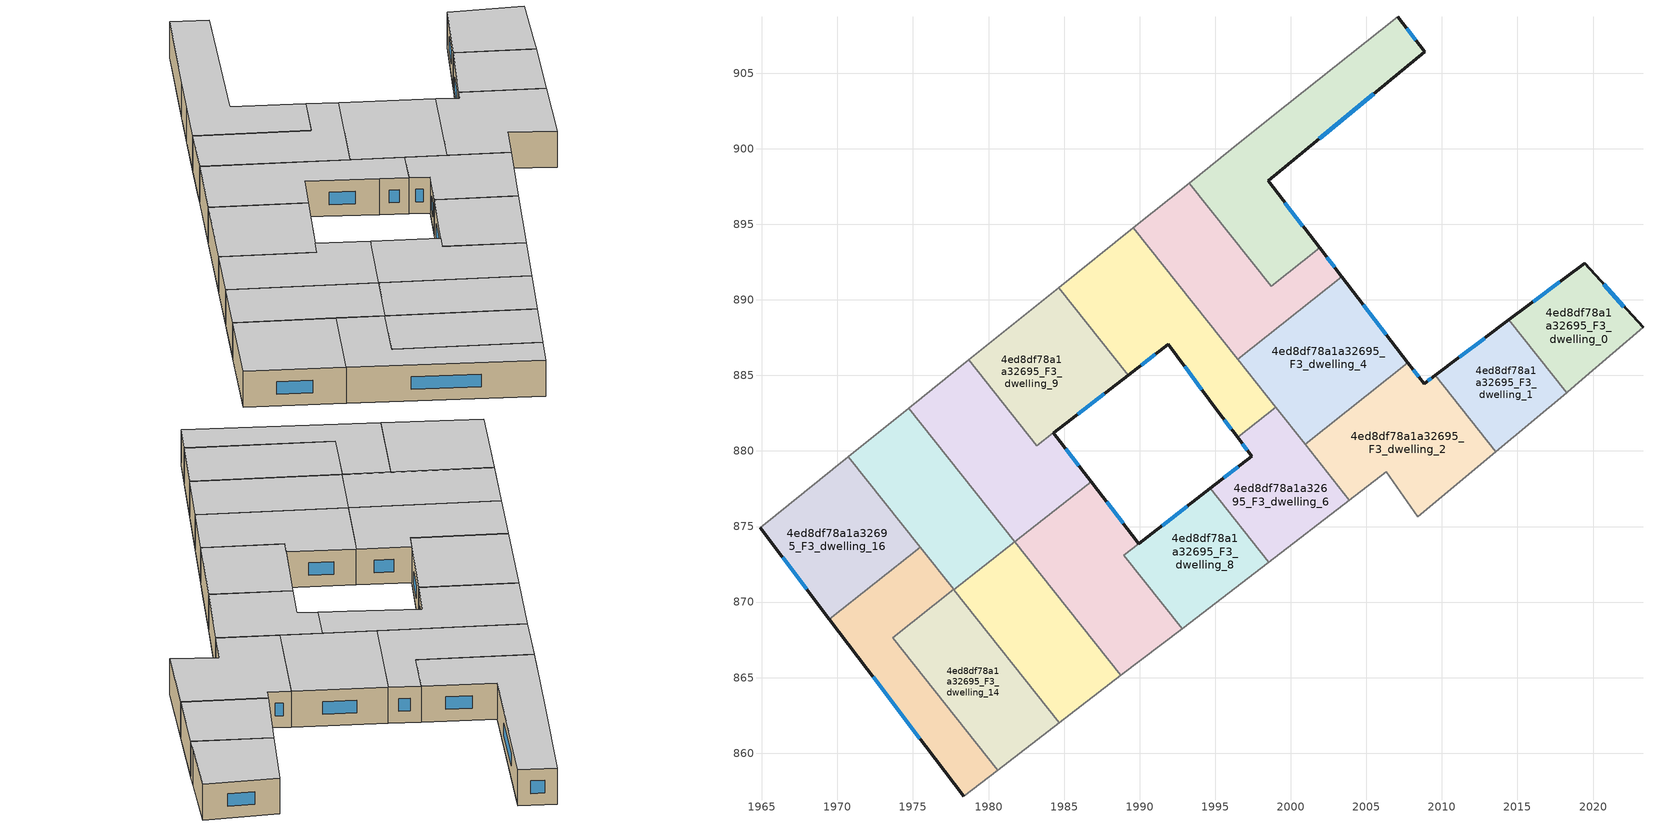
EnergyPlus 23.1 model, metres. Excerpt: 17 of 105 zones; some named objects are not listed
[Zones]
4ed8df78a1a32695_F3_dwelling_0
 floor to 4ed8df78a1a32695_F2_dwelling_0 (EU_floor_Construction): 2019.44,892.42 2023.31,888.17 2019.29,884.73 2018.55,884.12 2014.75,888.91 z9
 floor to 4ed8df78a1a32695_F2_dwelling_1 (EU_floor_Construction): 2014.75,888.91 2018.55,884.12 2018.28,883.89 2018.25,883.86 2014.43,888.67 z9
 wall outside (EU_wall_Construction): 2023.31,888.17 2019.44,892.42 2014.43,888.67 z9:12
 wall adiabatic (EU_wall_Construction): 2018.25,883.86 2018.28,883.89 2019.29,884.73 2023.31,888.17 z9:12
 wall to 4ed8df78a1a32695_F3_dwelling_1 (EU_wall_Construction): 2014.43,888.67 2018.25,883.86 z9:12
 window (EU_Window_Construction): 2022.05,889.55 2020.7,891.04 / 2017.81,891.2 2016.06,889.89 z9.98:11.02
 ceiling to 4ed8df78a1a32695_F4_dwelling_0 (EU_floor_Construction): 2019.29,884.73 2023.31,888.17 2019.44,892.42 2014.43,888.67 2018.25,883.86 2018.28,883.89 z12
4ed8df78a1a32695_F3_dwelling_1
 floor to 4ed8df78a1a32695_F2_dwelling_1 (EU_floor_Construction): 2014.43,888.67 2018.25,883.86 2014.08,880.37 2010.09,885.4 z9
 floor to 4ed8df78a1a32695_F2_dwelling_2 (EU_floor_Construction): 2010.09,885.4 2014.08,880.37 2013.56,879.94 2009.55,885 z9
 wall outside (EU_wall_Construction): 2014.43,888.67 2009.55,885 z9:12
 wall adiabatic (EU_wall_Construction): 2013.56,879.94 2018.25,883.86 z9:12
 wall to 4ed8df78a1a32695_F3_dwelling_2 (EU_wall_Construction): 2009.55,885 2013.56,879.94 z9:12
 window (EU_Window_Construction): 2012.84,887.47 2011.14,886.19 z9.98:11.02
 ceiling to 4ed8df78a1a32695_F4_dwelling_1 (EU_floor_Construction): 2018.25,883.86 2014.43,888.67 2009.55,885 2013.56,879.94 z12
4ed8df78a1a32695_F3_dwelling_10
 floor to 4ed8df78a1a32695_F2_dwelling_11 (EU_floor_Construction): 1984.97,876.54 1992.02,867.65 1988.76,865.15 1981.75,873.98 z9
 floor to 4ed8df78a1a32695_F2_dwelling_9 (EU_floor_Construction): 1989.95,873.87 1988.96,873.1 1992.8,868.25 1992.02,867.65 1984.97,876.54 1985.74,877.15 1986.79,877.97 z9
 wall outside (EU_wall_Construction): 1989.95,873.87 1986.79,877.97 z9:12
 wall to 4ed8df78a1a32695_F3_dwelling_8 (EU_wall_Construction): 1988.95,873.11 1989.95,873.87 / 1992.81,868.25 1988.96,873.1 z9:12
 wall adiabatic (EU_wall_Construction): 1988.76,865.14 1992.81,868.25 z9:12
 wall to 4ed8df78a1a32695_F3_dwelling_12 (EU_wall_Construction): 1981.75,873.98 1988.76,865.14 z9:12
 wall to 4ed8df78a1a32695_F3_dwelling_11 (EU_wall_Construction): 1986.79,877.97 1985.74,877.15 1981.75,873.98 z9:12
 window (EU_Window_Construction): 1988.92,875.21 1987.81,876.64 z9.98:11.02
 ceiling to 4ed8df78a1a32695_F4_dwelling_10 (EU_floor_Construction): 1992.81,868.25 1988.95,873.11 1989.95,873.87 1986.79,877.97 1985.74,877.15 1981.75,873.98 1988.76,865.14 z12
4ed8df78a1a32695_F3_dwelling_11
 floor to 4ed8df78a1a32695_F2_dwelling_12 (EU_floor_Construction): 1977.93,885.41 1984.97,876.54 1981.74,873.98 1974.72,882.83 z9
 floor to 4ed8df78a1a32695_F2_dwelling_10 (EU_floor_Construction): 1978.7,886.03 1982.71,880.98 1981.93,880.36 1977.93,885.41 z9
 floor to 4ed8df78a1a32695_F2_dwelling_9 (EU_floor_Construction): 1984.3,881.2 1986.78,877.97 1985.78,877.18 1984.97,876.54 1981.93,880.36 1982.71,880.98 1983.2,880.36 z9
 wall outside (EU_wall_Construction): 1986.78,877.97 1984.3,881.2 z9:12
 wall adiabatic (EU_wall_Construction): 1978.7,886.03 1974.72,882.83 z9:12
 wall to 4ed8df78a1a32695_F3_dwelling_9 (EU_wall_Construction): 1984.3,881.2 1983.2,880.36 1978.7,886.03 z9:12
 wall to 4ed8df78a1a32695_F3_dwelling_13 (EU_wall_Construction): 1974.72,882.83 1981.73,874 z9:12
 wall to 4ed8df78a1a32695_F3_dwelling_12 (EU_wall_Construction): 1981.73,874 1981.75,873.98 z9:12
 window (EU_Window_Construction): 1985.98,879.02 1985.11,880.15 z9.98:11.02
 ceiling to 4ed8df78a1a32695_F4_dwelling_11 (EU_floor_Construction): 1986.78,877.97 1984.3,881.2 1983.2,880.36 1978.7,886.03 1974.72,882.83 1981.75,873.98 z12
4ed8df78a1a32695_F3_dwelling_12
 floor adiabatic (EU_floor_Construction): 1981.17,873.56 1988.19,864.71 1984.69,862.02 1977.71,870.81 z9; 1981.74,873.98 1981.73,874 1988.76,865.14 1985.73,862.83 1988.19,864.71 1981.17,873.56 1981.19,873.54 z9
 floor to 4ed8df78a1a32695_F2_dwelling_12 (EU_floor_Construction): 1981.73,874 1981.74,873.98 1981.19,873.54 1981.17,873.56 z9
 wall to 4ed8df78a1a32695_F3_dwelling_13 (EU_wall_Construction): 1981.73,874 1977.71,870.81 z9:12
 wall adiabatic (EU_wall_Construction): 1984.69,862.02 1988.76,865.14 z9:12
 wall to 4ed8df78a1a32695_F3_dwelling_14 (EU_wall_Construction): 1977.71,870.81 1984.69,862.02 z9:12
 ceiling to 4ed8df78a1a32695_F4_dwelling_12 (EU_floor_Construction): 1988.76,865.14 1981.73,874 1977.71,870.81 1984.69,862.02 z12
4ed8df78a1a32695_F3_dwelling_13
 floor to 4ed8df78a1a32695_F2_dwelling_14 (EU_floor_Construction): 1974.17,882.39 1981.17,873.56 1977.71,870.82 1970.72,879.62 z9
 floor to 4ed8df78a1a32695_F2_dwelling_12 (EU_floor_Construction): 1974.72,882.83 1981.73,874 1981.17,873.56 1974.17,882.39 z9
 wall adiabatic (EU_wall_Construction): 1974.72,882.83 1970.72,879.62 z9:12
 wall to 4ed8df78a1a32695_F3_dwelling_16 (EU_wall_Construction): 1970.72,879.62 1975.47,873.64 z9:12
 wall to 4ed8df78a1a32695_F3_dwelling_15 (EU_wall_Construction): 1975.47,873.64 1977.69,870.83 z9:12
 wall to 4ed8df78a1a32695_F3_dwelling_14 (EU_wall_Construction): 1977.7,870.83 1977.71,870.81 z9:12
 ceiling to 4ed8df78a1a32695_F4_dwelling_13 (EU_floor_Construction): 1981.73,874 1974.72,882.83 1970.72,879.62 1977.71,870.81 z12
4ed8df78a1a32695_F3_dwelling_14
 floor to 4ed8df78a1a32695_F2_dwelling_15 (EU_floor_Construction): 1977.36,870.57 1984.35,861.76 1980.59,858.89 1973.66,867.63 z9
 floor to 4ed8df78a1a32695_F2_dwelling_13 (EU_floor_Construction): 1977.71,870.82 1984.69,862.02 1984.35,861.76 1977.38,870.55 z9
 floor to 4ed8df78a1a32695_F2_dwelling_14 (EU_floor_Construction): 1977.69,870.83 1977.71,870.82 1977.38,870.55 1977.36,870.57 z9
 wall to 4ed8df78a1a32695_F3_dwelling_15 (EU_wall_Construction): 1977.69,870.83 1973.66,867.63 1980.59,858.89 z9:12
 wall adiabatic (EU_wall_Construction): 1980.59,858.89 1984.69,862.02 z9:12
 ceiling to 4ed8df78a1a32695_F4_dwelling_14 (EU_floor_Construction): 1984.69,862.02 1977.69,870.83 1973.66,867.63 1980.59,858.89 z12
4ed8df78a1a32695_F3_dwelling_15
 floor to 4ed8df78a1a32695_F2_dwelling_16 (EU_floor_Construction): 1977.36,870.57 1973.55,867.54 1980.48,858.8 1978.35,857.16 1969.48,868.87 1975.14,873.36 z9
 floor to 4ed8df78a1a32695_F2_dwelling_15 (EU_floor_Construction): 1977.36,870.57 1973.66,867.63 1980.59,858.89 1980.48,858.8 1973.55,867.54 z9
 floor to 4ed8df78a1a32695_F2_dwelling_17 (EU_floor_Construction): 1975.14,873.36 1969.48,868.87 1972.45,871.24 z9
 floor adiabatic (EU_floor_Construction): 1975.47,873.64 1977.69,870.83 1973.66,867.63 1977.36,870.57 1975.14,873.36 1972.45,871.24 z9
 wall outside (EU_wall_Construction): 1969.47,868.88 1978.35,857.16 z9:12
 wall adiabatic (EU_wall_Construction): 1978.35,857.16 1980.59,858.89 z9:12
 wall to 4ed8df78a1a32695_F3_dwelling_16 (EU_wall_Construction): 1975.47,873.64 1969.47,868.88 z9:12
 window (EU_Window_Construction): 1972.36,865.07 1975.46,860.97 z9.98:11.02
 ceiling to 4ed8df78a1a32695_F4_dwelling_15 (EU_floor_Construction): 1980.59,858.89 1973.66,867.63 1977.69,870.83 1975.47,873.64 1969.47,868.88 1978.35,857.16 z12
4ed8df78a1a32695_F3_dwelling_16
 floor to 4ed8df78a1a32695_F2_dwelling_17 (EU_floor_Construction): 1970.39,879.36 1975.14,873.37 1969.47,868.88 1964.88,874.93 z9
 floor adiabatic (EU_floor_Construction): 1970.72,879.62 1975.47,873.64 1975.14,873.37 1970.39,879.36 z9
 wall outside (EU_wall_Construction): 1964.88,874.93 1969.47,868.88 z9:12
 wall adiabatic (EU_wall_Construction): 1970.72,879.62 1964.88,874.93 z9:12
 window (EU_Window_Construction): 1966.37,872.96 1967.98,870.85 z9.98:11.02
 ceiling to 4ed8df78a1a32695_F4_dwelling_16 (EU_floor_Construction): 1975.47,873.64 1970.72,879.62 1964.88,874.93 1969.47,868.88 z12
4ed8df78a1a32695_F3_dwelling_2
 floor to 4ed8df78a1a32695_F2_dwelling_2 (EU_floor_Construction): 2009.55,885 2013.56,879.94 2008.42,875.63 2006.32,878.61 2004.55,877.25 2001.93,880.55 2008.07,885.42 2008.82,884.45 z9
 floor to 4ed8df78a1a32695_F2_dwelling_4 (EU_floor_Construction): 2007.75,885.84 2008.07,885.42 2001.93,880.55 2001.61,880.96 z9
 floor to 4ed8df78a1a32695_F2_dwelling_6 (EU_floor_Construction): 2001.61,880.96 2004.55,877.25 2003.88,876.75 2000.95,880.44 z9
 wall outside (EU_wall_Construction): 2009.55,885 2008.82,884.45 2007.75,885.84 z9:12
 wall adiabatic (EU_wall_Construction): 2003.88,876.75 2006.32,878.61 2008.42,875.63 2013.56,879.94 z9:12
 wall to 4ed8df78a1a32695_F3_dwelling_4 (EU_wall_Construction): 2007.75,885.84 2000.95,880.44 z9:12
 wall to 4ed8df78a1a32695_F3_dwelling_6 (EU_wall_Construction): 2000.95,880.44 2003.88,876.75 z9:12
 window (EU_Window_Construction): 2008.47,884.9 2008.1,885.39 / 2009.31,884.82 2009.06,884.63 z9.98:11.02
 ceiling to 4ed8df78a1a32695_F4_dwelling_2 (EU_floor_Construction): 2013.56,879.94 2009.55,885 2008.82,884.45 2007.75,885.84 2000.95,880.44 2003.88,876.75 2006.32,878.61 2008.42,875.63 z12
4ed8df78a1a32695_F3_dwelling_3
 floor to 4ed8df78a1a32695_F2_dwelling_3 (EU_floor_Construction): 2007.08,908.72 2008.87,906.42 1998.5,897.88 2001.9,893.45 1993.65,898.03 1996.77,900.53 1999.72,902.88 z9
 floor to 4ed8df78a1a32695_F2_dwelling_5 (EU_floor_Construction): 2001.9,893.45 2001.91,893.44 1998.7,890.89 1993.28,897.73 1993.65,898.03 z9
 wall outside (EU_wall_Construction): 2001.91,893.44 1998.5,897.88 2008.87,906.42 2007.08,908.72 z9:12
 wall to 4ed8df78a1a32695_F3_dwelling_5 (EU_wall_Construction): 1993.28,897.73 1998.7,890.89 2001.91,893.44 z9:12
 wall adiabatic (EU_wall_Construction): 2007.08,908.72 1999.72,902.88 1996.77,900.53 1993.28,897.73 z9:12
 window (EU_Window_Construction): 2000.8,894.89 1999.61,896.44 / 2008.28,907.17 2007.66,907.97 / 2001.87,900.66 2005.49,903.64 z9.98:11.02
 ceiling to 4ed8df78a1a32695_F4_dwelling_3 (EU_floor_Construction): 2001.91,893.44 1998.5,897.88 2008.87,906.42 2007.08,908.72 1999.72,902.88 1996.77,900.53 1993.28,897.73 1998.7,890.89 z12
4ed8df78a1a32695_F3_dwelling_4
 floor to 4ed8df78a1a32695_F2_dwelling_5 (EU_floor_Construction): 2003.39,891.52 2003.51,891.36 1997.28,886.42 1997.15,886.57 z9
 floor to 4ed8df78a1a32695_F2_dwelling_6 (EU_floor_Construction): 2000.77,882.02 2001.61,880.96 2000.95,880.44 2000.11,881.5 z9
 floor to 4ed8df78a1a32695_F2_dwelling_7 (EU_floor_Construction): 1997.15,886.57 2000.77,882.02 2000.11,881.5 1996.5,886.05 z9
 floor adiabatic (EU_floor_Construction): 2003.51,891.36 2007.75,885.84 2001.61,880.96 1997.15,886.57 1997.28,886.42 z9
 wall outside (EU_wall_Construction): 2007.75,885.84 2003.39,891.52 z9:12
 wall to 4ed8df78a1a32695_F3_dwelling_5 (EU_wall_Construction): 2003.39,891.52 1996.5,886.05 z9:12
 wall to 4ed8df78a1a32695_F3_dwelling_7 (EU_wall_Construction): 1996.5,886.05 1999,882.89 z9:12
 wall to 4ed8df78a1a32695_F3_dwelling_6 (EU_wall_Construction): 1999,882.89 2000.95,880.44 z9:12
 window (EU_Window_Construction): 2006.33,887.69 2004.81,889.67 z9.98:11.02
 ceiling to 4ed8df78a1a32695_F4_dwelling_4 (EU_floor_Construction): 2007.75,885.84 2003.39,891.52 1996.5,886.05 2000.95,880.44 z12
4ed8df78a1a32695_F3_dwelling_5
 floor to 4ed8df78a1a32695_F2_dwelling_5 (EU_floor_Construction): 2001.91,893.44 2003.39,891.52 1997.15,886.57 1990.24,895.29 1993.28,897.73 1998.7,890.89 z9
 floor to 4ed8df78a1a32695_F2_dwelling_7 (EU_floor_Construction): 1990.24,895.29 1997.15,886.57 1996.5,886.05 1989.59,894.77 z9
 wall outside (EU_wall_Construction): 2003.39,891.52 2001.91,893.44 z9:12
 wall adiabatic (EU_wall_Construction): 1993.28,897.73 1989.58,894.77 z9:12
 wall to 4ed8df78a1a32695_F3_dwelling_7 (EU_wall_Construction): 1989.58,894.77 1996.5,886.05 z9:12
 window (EU_Window_Construction): 2002.91,892.14 2002.39,892.82 z9.98:11.02
 ceiling to 4ed8df78a1a32695_F4_dwelling_5 (EU_floor_Construction): 2003.39,891.52 2001.91,893.44 1998.7,890.89 1993.28,897.73 1989.58,894.77 1996.5,886.05 z12
4ed8df78a1a32695_F3_dwelling_6
 floor to 4ed8df78a1a32695_F2_dwelling_6 (EU_floor_Construction): 2000.11,881.5 2003.88,876.75 1998.54,872.65 1994.68,877.52 1997.43,879.64 1997.56,879.47 z9
 floor to 4ed8df78a1a32695_F2_dwelling_7 (EU_floor_Construction): 1999,882.89 2000.11,881.5 1997.56,879.47 1996.48,880.89 z9
 wall outside (EU_wall_Construction): 1996.48,880.89 1997.43,879.64 1994.68,877.52 z9:12
 wall to 4ed8df78a1a32695_F3_dwelling_7 (EU_wall_Construction): 1999,882.89 1996.48,880.89 z9:12
 wall adiabatic (EU_wall_Construction): 1998.54,872.65 2003.88,876.75 z9:12
 wall to 4ed8df78a1a32695_F3_dwelling_8 (EU_wall_Construction): 1994.68,877.52 1998.54,872.65 z9:12
 window (EU_Window_Construction): 1996.79,880.49 1997.12,880.05 / 1996.53,878.95 1995.57,878.21 z9.98:11.02
 ceiling to 4ed8df78a1a32695_F4_dwelling_6 (EU_floor_Construction): 2003.88,876.75 1999,882.89 1996.48,880.89 1997.43,879.64 1994.68,877.52 1998.54,872.65 z12
4ed8df78a1a32695_F3_dwelling_7
 floor to 4ed8df78a1a32695_F2_dwelling_7 (EU_floor_Construction): 1989.59,894.77 1999,882.89 1996.48,880.89 1995.18,882.61 1991.91,887.05 1991.66,886.86 1987.02,892.71 z9
 floor to 4ed8df78a1a32695_F2_dwelling_8 (EU_floor_Construction): 1987.02,892.71 1991.66,886.86 1989.25,885.01 1984.66,890.81 z9
 wall outside (EU_wall_Construction): 1989.25,885.01 1991.91,887.05 1995.18,882.61 1996.48,880.89 z9:12
 wall to 4ed8df78a1a32695_F3_dwelling_9 (EU_wall_Construction): 1984.66,890.81 1989.25,885.01 z9:12
 wall adiabatic (EU_wall_Construction): 1989.58,894.77 1984.66,890.81 z9:12
 window (EU_Window_Construction): 1995.6,882.05 1996.06,881.45 / 1992.97,885.61 1994.11,884.06 / 1990.12,885.68 1991.04,886.39 z9.98:11.02
 ceiling to 4ed8df78a1a32695_F4_dwelling_7 (EU_floor_Construction): 1999,882.89 1989.58,894.77 1984.66,890.81 1989.25,885.01 1991.91,887.05 1995.18,882.61 1996.48,880.89 z12
4ed8df78a1a32695_F3_dwelling_8
 floor to 4ed8df78a1a32695_F2_dwelling_9 (EU_floor_Construction): 1990.12,874 1993.98,869.15 1992.8,868.25 1988.96,873.1 z9
 floor to 4ed8df78a1a32695_F2_dwelling_6 (EU_floor_Construction): 1994.68,877.52 1998.54,872.65 1993.98,869.15 1990.12,874 z9
 wall outside (EU_wall_Construction): 1994.68,877.52 1989.95,873.88 z9:12
 wall adiabatic (EU_wall_Construction): 1992.81,868.25 1998.54,872.65 z9:12
 window (EU_Window_Construction): 1993.14,876.34 1991.49,875.06 z9.98:11.02
 ceiling to 4ed8df78a1a32695_F4_dwelling_8 (EU_floor_Construction): 1998.54,872.65 1994.68,877.52 1988.96,873.1 1992.81,868.25 z12
4ed8df78a1a32695_F3_dwelling_9
 floor to 4ed8df78a1a32695_F2_dwelling_10 (EU_floor_Construction): 1983,889.48 1987.57,883.72 1984.3,881.2 1983.8,881.84 1982.71,880.98 1978.7,886.03 z9
 floor to 4ed8df78a1a32695_F2_dwelling_9 (EU_floor_Construction): 1983.8,881.84 1984.3,881.2 1983.2,880.36 1982.71,880.98 z9
 floor to 4ed8df78a1a32695_F2_dwelling_8 (EU_floor_Construction): 1984.66,890.81 1989.25,885.01 1987.57,883.72 1983,889.48 z9
 wall outside (EU_wall_Construction): 1984.3,881.21 1989.25,885.01 z9:12
 wall adiabatic (EU_wall_Construction): 1984.66,890.81 1978.7,886.03 z9:12
 window (EU_Window_Construction): 1985.91,882.44 1987.64,883.77 z9.98:11.02
 ceiling to 4ed8df78a1a32695_F4_dwelling_9 (EU_floor_Construction): 1989.25,885.01 1984.66,890.81 1978.7,886.03 1983.2,880.36 z12
[Building]
EU S2 Campaign: North Axis=0; Terrain=City; Solar Distribution=FullExterior
[Site:Location]
Bologna: Latitude=44.5; Longitude=11.25; Time Zone=1; Elevation=37
[SizingPeriod:WeatherFileDays]
AnnualSizingPeriod: Begin Month=1; Begin Day of Month=1; End Month=12; End Day of Month=31; Day of Week for Start Day=Monday; Use Weather File Daylight Saving Period=No; Use Weather File Rain and Snow Indicators=No
[MATERIAL]
EU_InternalMass_Material: Roughness=MediumRough; Thickness=0.1; Conductivity=1; Density=1800; Specific Heat=900; Thermal Absorptance=0.9; Solar Absorptance=0.7; Visible Absorptance=0.7
[MATERIAL:NOMASS] Roughness=MediumRough; Thermal Absorptance=0.9; Solar Absorptance=0.7; Visible Absorptance=0.7
Name | Thermal Resistance
EU_wall_NoMass | 0.905828
EU_floor_NoMass | 0.67114
[WINDOWMATERIAL:SIMPLEGLAZINGSYSTEM]
EU_Window_SimpleGlazing: UFactor=4.52486; Solar Heat Gain Coefficient=0.85; Visible Transmittance=0.85
[CONSTRUCTION]
EU_wall_Construction: EU_wall_NoMass
EU_floor_Construction: EU_floor_NoMass
EU_Window_Construction: EU_Window_SimpleGlazing
EU_InternalMass_Construction: EU_InternalMass_Material
[ZONE] Type=1; Multiplier=1; Ceiling Height=autocalculate; Floor Area=autocalculate; Part of Total Floor Area=Yes
Name | Volume
4ed8df78a1a32695_F3_dwelling_0 | 114.945
4ed8df78a1a32695_F3_dwelling_1 | 115.31
4ed8df78a1a32695_F3_dwelling_10 | 193.274
4ed8df78a1a32695_F3_dwelling_11 | 189.855
4ed8df78a1a32695_F3_dwelling_12 | 173.27
4ed8df78a1a32695_F3_dwelling_13 | 173.275
4ed8df78a1a32695_F3_dwelling_14 | 173.249
4ed8df78a1a32695_F3_dwelling_15 | 173.238
4ed8df78a1a32695_F3_dwelling_16 | 173.248
4ed8df78a1a32695_F3_dwelling_2 | 202.301
4ed8df78a1a32695_F3_dwelling_3 | 231.37
4ed8df78a1a32695_F3_dwelling_4 | 187.78
4ed8df78a1a32695_F3_dwelling_5 | 187.79
4ed8df78a1a32695_F3_dwelling_6 | 141.189
4ed8df78a1a32695_F3_dwelling_7 | 212.919
4ed8df78a1a32695_F3_dwelling_8 | 134.591
4ed8df78a1a32695_F3_dwelling_9 | 167.667
[INTERNALMASS] Construction=EU_InternalMass_Construction
Name | Zone or ZoneList | Surface Area
4ed8df78a1a32695_F3_dwelling_0_EU_InternalMass | 4ed8df78a1a32695_F3_dwelling_0 | 38.3157
4ed8df78a1a32695_F3_dwelling_1_EU_InternalMass | 4ed8df78a1a32695_F3_dwelling_1 | 38.4349
4ed8df78a1a32695_F3_dwelling_2_EU_InternalMass | 4ed8df78a1a32695_F3_dwelling_2 | 67.4326
4ed8df78a1a32695_F3_dwelling_3_EU_InternalMass | 4ed8df78a1a32695_F3_dwelling_3 | 77.1217
4ed8df78a1a32695_F3_dwelling_4_EU_InternalMass | 4ed8df78a1a32695_F3_dwelling_4 | 62.5946
4ed8df78a1a32695_F3_dwelling_5_EU_InternalMass | 4ed8df78a1a32695_F3_dwelling_5 | 62.5959
4ed8df78a1a32695_F3_dwelling_6_EU_InternalMass | 4ed8df78a1a32695_F3_dwelling_6 | 47.0641
4ed8df78a1a32695_F3_dwelling_7_EU_InternalMass | 4ed8df78a1a32695_F3_dwelling_7 | 70.9718
4ed8df78a1a32695_F3_dwelling_8_EU_InternalMass | 4ed8df78a1a32695_F3_dwelling_8 | 44.881
4ed8df78a1a32695_F3_dwelling_9_EU_InternalMass | 4ed8df78a1a32695_F3_dwelling_9 | 55.8811
4ed8df78a1a32695_F3_dwelling_10_EU_InternalMass | 4ed8df78a1a32695_F3_dwelling_10 | 64.4284
4ed8df78a1a32695_F3_dwelling_11_EU_InternalMass | 4ed8df78a1a32695_F3_dwelling_11 | 63.286
4ed8df78a1a32695_F3_dwelling_12_EU_InternalMass | 4ed8df78a1a32695_F3_dwelling_12 | 57.7566
4ed8df78a1a32695_F3_dwelling_13_EU_InternalMass | 4ed8df78a1a32695_F3_dwelling_13 | 57.76
4ed8df78a1a32695_F3_dwelling_14_EU_InternalMass | 4ed8df78a1a32695_F3_dwelling_14 | 57.7485
4ed8df78a1a32695_F3_dwelling_15_EU_InternalMass | 4ed8df78a1a32695_F3_dwelling_15 | 57.7457
4ed8df78a1a32695_F3_dwelling_16_EU_InternalMass | 4ed8df78a1a32695_F3_dwelling_16 | 57.7512
[OTHEREQUIPMENT] Fuel Type=Electricity; Design Level Calculation Method=Watts/Area; Power per Zone Floor Area=1; Fraction Latent=0; Fraction Radiant=0; Fraction Lost=0; Carbon Dioxide Generation Rate=0; EndUse Subcategory=EU_Step8_InternalGains
Name | Zone or ZoneList or Space or SpaceList | Schedule
EU_Step8_InternalGain_4ed8df78a1a32695_F3_dwelling_0_f000 | 4ed8df78a1a32695_F3_dwelling_0 | EU_Step8_GainSchedule_4ed8df78a1a32695_F3_dwelling_0_f000
EU_Step8_InternalGain_4ed8df78a1a32695_F3_dwelling_1_f000 | 4ed8df78a1a32695_F3_dwelling_1 | EU_Step8_GainSchedule_4ed8df78a1a32695_F3_dwelling_1_f000
EU_Step8_InternalGain_4ed8df78a1a32695_F3_dwelling_2_f000 | 4ed8df78a1a32695_F3_dwelling_2 | EU_Step8_GainSchedule_4ed8df78a1a32695_F3_dwelling_2_f000
EU_Step8_InternalGain_4ed8df78a1a32695_F3_dwelling_3_f000 | 4ed8df78a1a32695_F3_dwelling_3 | EU_Step8_GainSchedule_4ed8df78a1a32695_F3_dwelling_3_f000
EU_Step8_InternalGain_4ed8df78a1a32695_F3_dwelling_4_f000 | 4ed8df78a1a32695_F3_dwelling_4 | EU_Step8_GainSchedule_4ed8df78a1a32695_F3_dwelling_4_f000
EU_Step8_InternalGain_4ed8df78a1a32695_F3_dwelling_5_f000 | 4ed8df78a1a32695_F3_dwelling_5 | EU_Step8_GainSchedule_4ed8df78a1a32695_F3_dwelling_5_f000
EU_Step8_InternalGain_4ed8df78a1a32695_F3_dwelling_6_f000 | 4ed8df78a1a32695_F3_dwelling_6 | EU_Step8_GainSchedule_4ed8df78a1a32695_F3_dwelling_6_f000
EU_Step8_InternalGain_4ed8df78a1a32695_F3_dwelling_7_f000 | 4ed8df78a1a32695_F3_dwelling_7 | EU_Step8_GainSchedule_4ed8df78a1a32695_F3_dwelling_7_f000
EU_Step8_InternalGain_4ed8df78a1a32695_F3_dwelling_8_f000 | 4ed8df78a1a32695_F3_dwelling_8 | EU_Step8_GainSchedule_4ed8df78a1a32695_F3_dwelling_8_f000
EU_Step8_InternalGain_4ed8df78a1a32695_F3_dwelling_9_f000 | 4ed8df78a1a32695_F3_dwelling_9 | EU_Step8_GainSchedule_4ed8df78a1a32695_F3_dwelling_9_f000
EU_Step8_InternalGain_4ed8df78a1a32695_F3_dwelling_10_f000 | 4ed8df78a1a32695_F3_dwelling_10 | EU_Step8_GainSchedule_4ed8df78a1a32695_F3_dwelling_10_f000
EU_Step8_InternalGain_4ed8df78a1a32695_F3_dwelling_11_f000 | 4ed8df78a1a32695_F3_dwelling_11 | EU_Step8_GainSchedule_4ed8df78a1a32695_F3_dwelling_11_f000
EU_Step8_InternalGain_4ed8df78a1a32695_F3_dwelling_12_f000 | 4ed8df78a1a32695_F3_dwelling_12 | EU_Step8_GainSchedule_4ed8df78a1a32695_F3_dwelling_12_f000
EU_Step8_InternalGain_4ed8df78a1a32695_F3_dwelling_13_f000 | 4ed8df78a1a32695_F3_dwelling_13 | EU_Step8_GainSchedule_4ed8df78a1a32695_F3_dwelling_13_f000
EU_Step8_InternalGain_4ed8df78a1a32695_F3_dwelling_14_f000 | 4ed8df78a1a32695_F3_dwelling_14 | EU_Step8_GainSchedule_4ed8df78a1a32695_F3_dwelling_14_f000
EU_Step8_InternalGain_4ed8df78a1a32695_F3_dwelling_15_f000 | 4ed8df78a1a32695_F3_dwelling_15 | EU_Step8_GainSchedule_4ed8df78a1a32695_F3_dwelling_15_f000
EU_Step8_InternalGain_4ed8df78a1a32695_F3_dwelling_16_f000 | 4ed8df78a1a32695_F3_dwelling_16 | EU_Step8_GainSchedule_4ed8df78a1a32695_F3_dwelling_16_f000
[ZONEVENTILATION:DESIGNFLOWRATE] Schedule=EU_AlwaysOn; Design Flow Rate Calculation Method=AirChanges/Hour; Air Changes per Hour=0.73129; Ventilation Type=Natural; Fan Pressure Rise=0; Fan Total Efficiency=1; Constant Term Coefficient=1; Temperature Term Coefficient=0; Velocity Term Coefficient=0; Velocity Squared Term Coefficient=0; Minimum Indoor Temperature=-100; Maximum Indoor Temperature=100; Delta Temperature=-100; Minimum Outdoor Temperature=-100; Maximum Outdoor Temperature=100; Maximum Wind Speed=40
Name | Zone or ZoneList or Space or SpaceList
EU_ConstantAir_4ed8df78a1a32695_F3_dwelling_0 | 4ed8df78a1a32695_F3_dwelling_0
EU_ConstantAir_4ed8df78a1a32695_F3_dwelling_1 | 4ed8df78a1a32695_F3_dwelling_1
EU_ConstantAir_4ed8df78a1a32695_F3_dwelling_2 | 4ed8df78a1a32695_F3_dwelling_2
EU_ConstantAir_4ed8df78a1a32695_F3_dwelling_3 | 4ed8df78a1a32695_F3_dwelling_3
EU_ConstantAir_4ed8df78a1a32695_F3_dwelling_4 | 4ed8df78a1a32695_F3_dwelling_4
EU_ConstantAir_4ed8df78a1a32695_F3_dwelling_5 | 4ed8df78a1a32695_F3_dwelling_5
EU_ConstantAir_4ed8df78a1a32695_F3_dwelling_6 | 4ed8df78a1a32695_F3_dwelling_6
EU_ConstantAir_4ed8df78a1a32695_F3_dwelling_7 | 4ed8df78a1a32695_F3_dwelling_7
EU_ConstantAir_4ed8df78a1a32695_F3_dwelling_8 | 4ed8df78a1a32695_F3_dwelling_8
EU_ConstantAir_4ed8df78a1a32695_F3_dwelling_9 | 4ed8df78a1a32695_F3_dwelling_9
EU_ConstantAir_4ed8df78a1a32695_F3_dwelling_10 | 4ed8df78a1a32695_F3_dwelling_10
EU_ConstantAir_4ed8df78a1a32695_F3_dwelling_11 | 4ed8df78a1a32695_F3_dwelling_11
EU_ConstantAir_4ed8df78a1a32695_F3_dwelling_12 | 4ed8df78a1a32695_F3_dwelling_12
EU_ConstantAir_4ed8df78a1a32695_F3_dwelling_13 | 4ed8df78a1a32695_F3_dwelling_13
EU_ConstantAir_4ed8df78a1a32695_F3_dwelling_14 | 4ed8df78a1a32695_F3_dwelling_14
EU_ConstantAir_4ed8df78a1a32695_F3_dwelling_15 | 4ed8df78a1a32695_F3_dwelling_15
EU_ConstantAir_4ed8df78a1a32695_F3_dwelling_16 | 4ed8df78a1a32695_F3_dwelling_16
[HVACTEMPLATE:ZONE:IDEALLOADSAIRSYSTEM] System Availability Schedule=EU_AlwaysOn; Maximum Heating Supply Air Temperature=50; Minimum Cooling Supply Air Temperature=13; Maximum Heating Supply Air Humidity Ratio=0.0156; Minimum Cooling Supply Air Humidity Ratio=0.0077; Heating Limit=NoLimit; Cooling Limit=NoLimit; Heating Availability Schedule=EU_AlwaysOn; Cooling Availability Schedule=EU_CoolingOff; Dehumidification Control Type=ConstantSensibleHeatRatio; Cooling Sensible Heat Ratio=0.7; Dehumidification Setpoint=60; Humidification Control Type=None; Humidification Setpoint=30; Outdoor Air Method=None; Outdoor Air Flow Rate per Person=0.00944; Outdoor Air Flow Rate per Zone Floor Area=0; Outdoor Air Flow Rate per Zone=0; Demand Controlled Ventilation Type=None; Outdoor Air Economizer Type=NoEconomizer; Heat Recovery Type=None; Sensible Heat Recovery Effectiveness=0.7; Latent Heat Recovery Effectiveness=0.65
Name | Template Thermostat
4ed8df78a1a32695_F3_dwelling_0 | EU_HeatOnly_4ed8df78a1a32695_F3_dwelling_0
4ed8df78a1a32695_F3_dwelling_1 | EU_HeatOnly_4ed8df78a1a32695_F3_dwelling_1
4ed8df78a1a32695_F3_dwelling_2 | EU_HeatOnly_4ed8df78a1a32695_F3_dwelling_2
4ed8df78a1a32695_F3_dwelling_3 | EU_HeatOnly_4ed8df78a1a32695_F3_dwelling_3
4ed8df78a1a32695_F3_dwelling_4 | EU_HeatOnly_4ed8df78a1a32695_F3_dwelling_4
4ed8df78a1a32695_F3_dwelling_5 | EU_HeatOnly_4ed8df78a1a32695_F3_dwelling_5
4ed8df78a1a32695_F3_dwelling_6 | EU_HeatOnly_4ed8df78a1a32695_F3_dwelling_6
4ed8df78a1a32695_F3_dwelling_7 | EU_HeatOnly_4ed8df78a1a32695_F3_dwelling_7
4ed8df78a1a32695_F3_dwelling_8 | EU_HeatOnly_4ed8df78a1a32695_F3_dwelling_8
4ed8df78a1a32695_F3_dwelling_9 | EU_HeatOnly_4ed8df78a1a32695_F3_dwelling_9
4ed8df78a1a32695_F3_dwelling_10 | EU_HeatOnly_4ed8df78a1a32695_F3_dwelling_10
4ed8df78a1a32695_F3_dwelling_11 | EU_HeatOnly_4ed8df78a1a32695_F3_dwelling_11
4ed8df78a1a32695_F3_dwelling_12 | EU_HeatOnly_4ed8df78a1a32695_F3_dwelling_12
4ed8df78a1a32695_F3_dwelling_13 | EU_HeatOnly_4ed8df78a1a32695_F3_dwelling_13
4ed8df78a1a32695_F3_dwelling_14 | EU_HeatOnly_4ed8df78a1a32695_F3_dwelling_14
4ed8df78a1a32695_F3_dwelling_15 | EU_HeatOnly_4ed8df78a1a32695_F3_dwelling_15
4ed8df78a1a32695_F3_dwelling_16 | EU_HeatOnly_4ed8df78a1a32695_F3_dwelling_16
[SIZING:ZONE] Zone Cooling Design Supply Air Temperature Input Method=SupplyAirTemperature; Zone Cooling Design Supply Air Temperature=13; Zone Heating Design Supply Air Temperature Input Method=SupplyAirTemperature; Zone Heating Design Supply Air Temperature=50; Zone Cooling Design Supply Air Humidity Ratio=0.008; Zone Heating Design Supply Air Humidity Ratio=0.008; Cooling Design Air Flow Method=DesignDay; Cooling Design Air Flow Rate=0; Cooling Minimum Air Flow per Zone Floor Area=0.000762; Cooling Minimum Air Flow=0; Cooling Minimum Air Flow Fraction=0.2; Heating Design Air Flow Method=DesignDay; Heating Design Air Flow Rate=0; Heating Maximum Air Flow per Zone Floor Area=0.002032; Heating Maximum Air Flow=0.141576; Heating Maximum Air Flow Fraction=0.3; Account for Dedicated Outdoor Air System=No; Dedicated Outdoor Air System Control Strategy=NeutralSupplyAir; Dedicated Outdoor Air Low Setpoint Temperature for Design=autosize; Dedicated Outdoor Air High Setpoint Temperature for Design=autosize; Zone Load Sizing Method=Sensible Load Only No Latent Load; Zone Latent Cooling Design Supply Air Humidity Ratio Input Method=HumidityRatioDifference; Zone Cooling Design Supply Air Humidity Ratio Difference=0.005; Zone Latent Heating Design Supply Air Humidity Ratio Input Method=HumidityRatioDifference; Zone Humidification Design Supply Air Humidity Ratio Difference=0.005
4ed8df78a1a32695_F3_dwelling_0; 4ed8df78a1a32695_F3_dwelling_1; 4ed8df78a1a32695_F3_dwelling_2; 4ed8df78a1a32695_F3_dwelling_3; 4ed8df78a1a32695_F3_dwelling_4; 4ed8df78a1a32695_F3_dwelling_5; 4ed8df78a1a32695_F3_dwelling_6; 4ed8df78a1a32695_F3_dwelling_7; 4ed8df78a1a32695_F3_dwelling_8; 4ed8df78a1a32695_F3_dwelling_9; 4ed8df78a1a32695_F3_dwelling_10; 4ed8df78a1a32695_F3_dwelling_11; 4ed8df78a1a32695_F3_dwelling_12; 4ed8df78a1a32695_F3_dwelling_13; 4ed8df78a1a32695_F3_dwelling_14; 4ed8df78a1a32695_F3_dwelling_15; 4ed8df78a1a32695_F3_dwelling_16
[SCHEDULE:CONSTANT]
Name | Hourly Value
EU_AlwaysOn | 1
EU_CoolingOff | 0
[SCHEDULE:FILE] Column Number=1; Rows to Skip at Top=0; Number of Hours of Data=8760; Column Separator=Comma; Interpolate to Timestep=No; Minutes per Item=60; Adjust Schedule for Daylight Savings=Yes
Name | File
EU_Step8_GainSchedule_4ed8df78a1a32695_F3_dwelling_0_f000 | ../../schedules/4ed8df78a1a32695/4ed8df78a1a32695_F3_dwelling_0_f000_gain.csv
EU_Step8_GainSchedule_4ed8df78a1a32695_F3_dwelling_1_f000 | ../../schedules/4ed8df78a1a32695/4ed8df78a1a32695_F3_dwelling_1_f000_gain.csv
EU_Step8_GainSchedule_4ed8df78a1a32695_F3_dwelling_2_f000 | ../../schedules/4ed8df78a1a32695/4ed8df78a1a32695_F3_dwelling_2_f000_gain.csv
EU_Step8_GainSchedule_4ed8df78a1a32695_F3_dwelling_3_f000 | ../../schedules/4ed8df78a1a32695/4ed8df78a1a32695_F3_dwelling_3_f000_gain.csv
EU_Step8_GainSchedule_4ed8df78a1a32695_F3_dwelling_4_f000 | ../../schedules/4ed8df78a1a32695/4ed8df78a1a32695_F3_dwelling_4_f000_gain.csv
EU_Step8_GainSchedule_4ed8df78a1a32695_F3_dwelling_5_f000 | ../../schedules/4ed8df78a1a32695/4ed8df78a1a32695_F3_dwelling_5_f000_gain.csv
EU_Step8_GainSchedule_4ed8df78a1a32695_F3_dwelling_6_f000 | ../../schedules/4ed8df78a1a32695/4ed8df78a1a32695_F3_dwelling_6_f000_gain.csv
EU_Step8_GainSchedule_4ed8df78a1a32695_F3_dwelling_7_f000 | ../../schedules/4ed8df78a1a32695/4ed8df78a1a32695_F3_dwelling_7_f000_gain.csv
EU_Step8_GainSchedule_4ed8df78a1a32695_F3_dwelling_8_f000 | ../../schedules/4ed8df78a1a32695/4ed8df78a1a32695_F3_dwelling_8_f000_gain.csv
EU_Step8_GainSchedule_4ed8df78a1a32695_F3_dwelling_9_f000 | ../../schedules/4ed8df78a1a32695/4ed8df78a1a32695_F3_dwelling_9_f000_gain.csv
EU_Step8_GainSchedule_4ed8df78a1a32695_F3_dwelling_10_f000 | ../../schedules/4ed8df78a1a32695/4ed8df78a1a32695_F3_dwelling_10_f000_gain.csv
EU_Step8_GainSchedule_4ed8df78a1a32695_F3_dwelling_11_f000 | ../../schedules/4ed8df78a1a32695/4ed8df78a1a32695_F3_dwelling_11_f000_gain.csv
EU_Step8_GainSchedule_4ed8df78a1a32695_F3_dwelling_12_f000 | ../../schedules/4ed8df78a1a32695/4ed8df78a1a32695_F3_dwelling_12_f000_gain.csv
EU_Step8_GainSchedule_4ed8df78a1a32695_F3_dwelling_13_f000 | ../../schedules/4ed8df78a1a32695/4ed8df78a1a32695_F3_dwelling_13_f000_gain.csv
EU_Step8_GainSchedule_4ed8df78a1a32695_F3_dwelling_14_f000 | ../../schedules/4ed8df78a1a32695/4ed8df78a1a32695_F3_dwelling_14_f000_gain.csv
EU_Step8_GainSchedule_4ed8df78a1a32695_F3_dwelling_15_f000 | ../../schedules/4ed8df78a1a32695/4ed8df78a1a32695_F3_dwelling_15_f000_gain.csv
EU_Step8_GainSchedule_4ed8df78a1a32695_F3_dwelling_16_f000 | ../../schedules/4ed8df78a1a32695/4ed8df78a1a32695_F3_dwelling_16_f000_gain.csv
